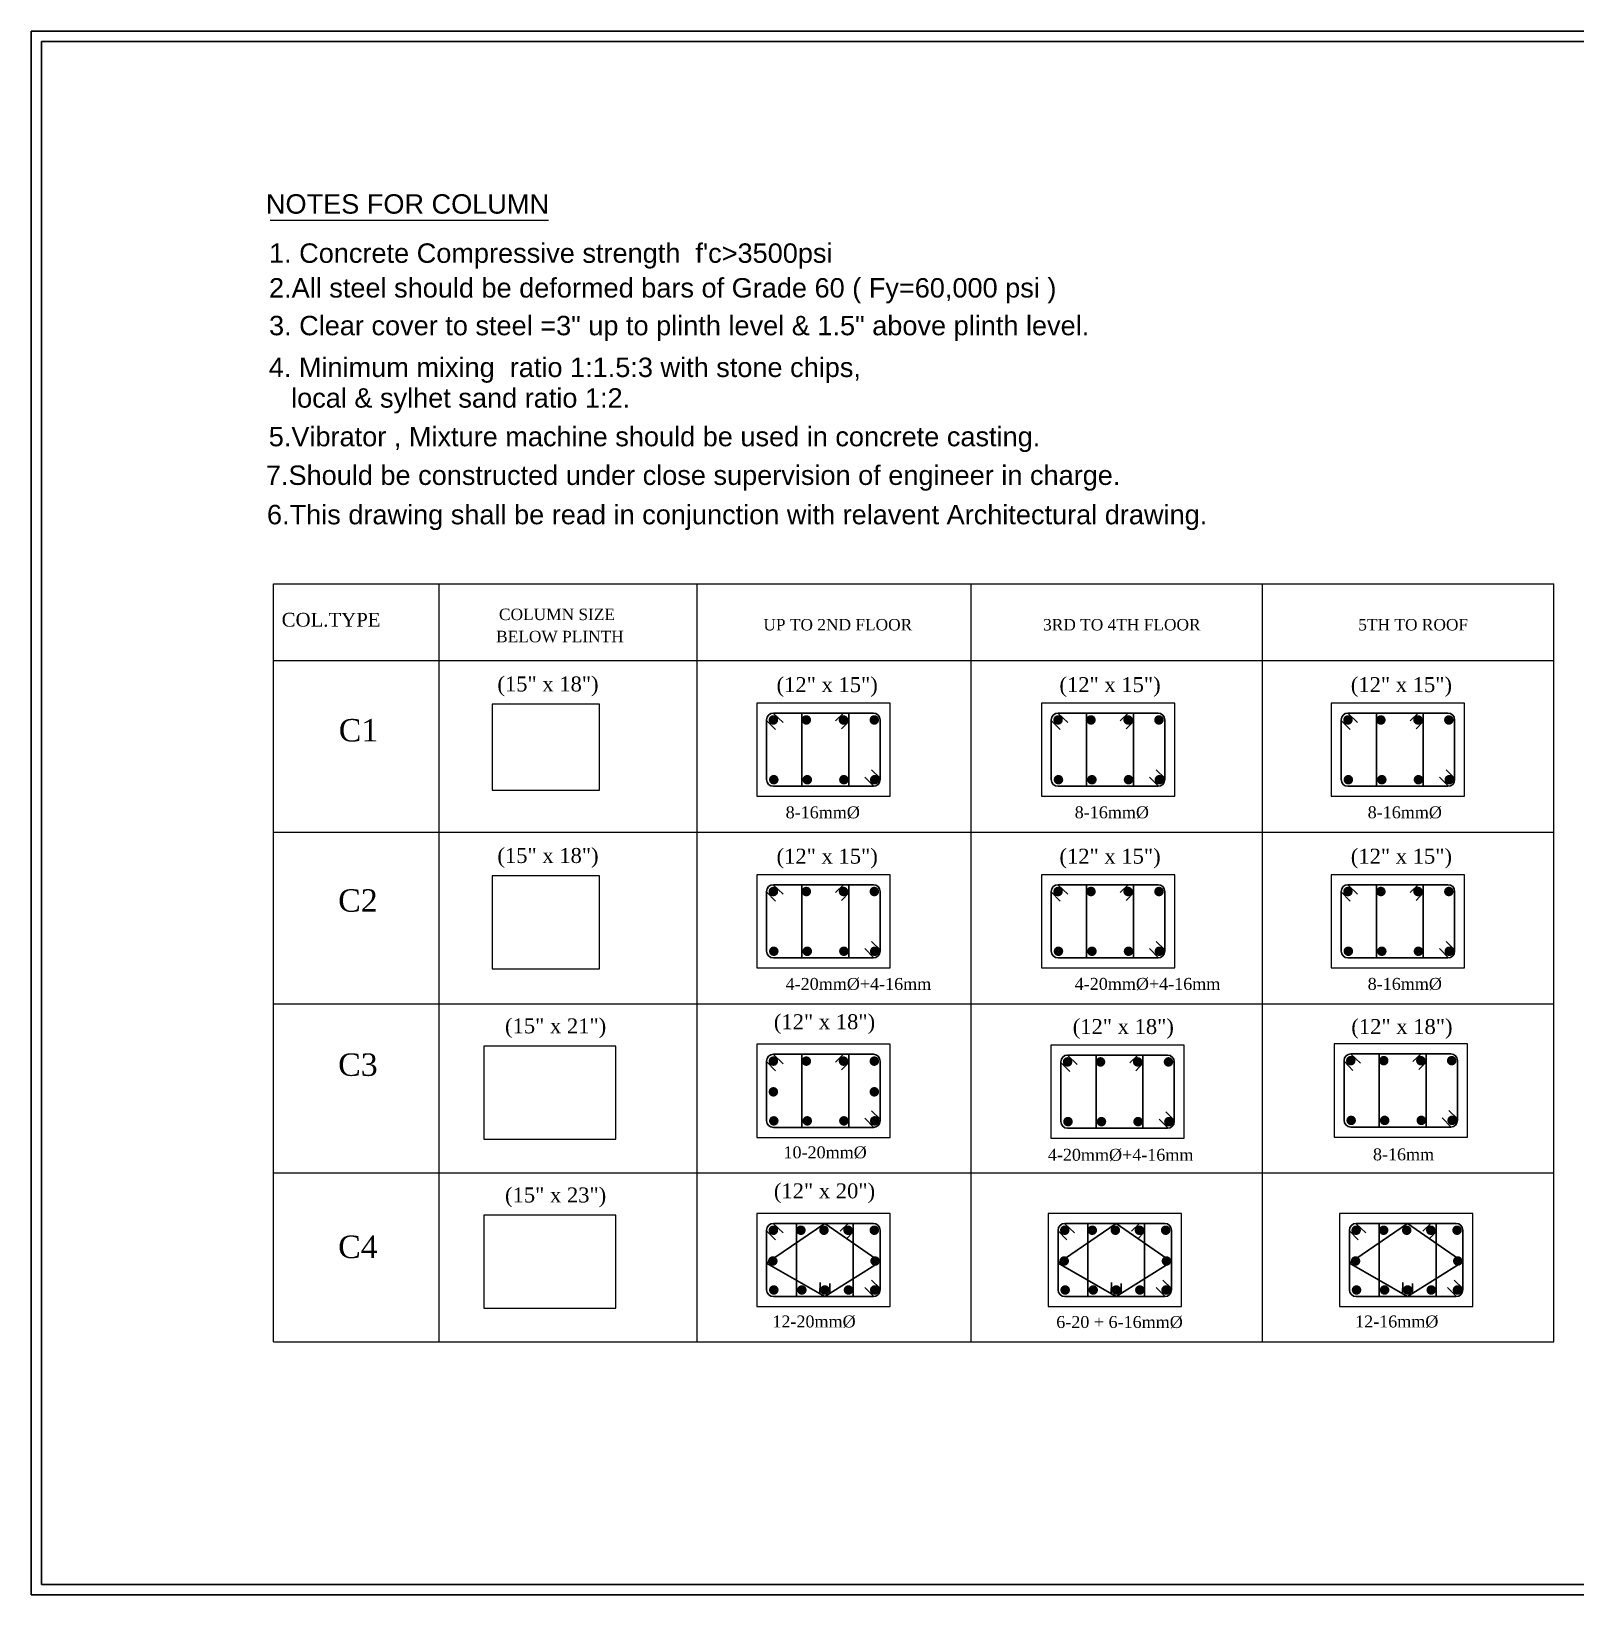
# Model space of a CAD drawing. Header units: inches. Extents: x -159432 to -126829, y -44881 to -40109.
# Drawn here: x -151103 to -150477, y -42614 to -41980 of the extents above; entities that cross this region are included whole.
import ezdxf
from ezdxf.enums import TextEntityAlignment as Align

# ---------------------------------------------------------------- set-up
doc = ezdxf.new("R2010")
doc.units = ezdxf.units.IN
doc.header["$LTSCALE"] = 10
doc.header["$MEASUREMENT"] = 0
for name, color, linetype, lineweight in [('DESIGN', 7, 'Continuous', 20), ('DIM', 6, 'Continuous', 25), ('line', 134, 'Continuous', 30), ('TEXT', 6, 'Continuous', 25), ('Title', 5, 'Continuous', 30), ('wall', 7, 'Continuous', 25), ('WINDROW', 143, 'Continuous', 15)]:
    doc.layers.add(name, color=color, linetype=linetype, lineweight=lineweight)
doc.styles.add('222', font='arial.ttf')
doc.styles.add('Arial', font='times.ttf', dxfattribs={"height": 8})

msp = doc.modelspace()

# ---------------------------------------------------------------- linework, layer by layer
at = {"layer": 'DESIGN'}
msp.add_line((-151006.13688, -42056.31934), (-150893.25509, -42056.31934), dxfattribs=at)
at = {"layer": 'DIM', "color": 7, "const_width": 1.92375}
for points in [[(-150802.03133, -42259.88467, 1), (-150802.03133, -42257.96092, 1)], [(-150788.66972, -42259.88467, 1), (-150788.66972, -42257.96092, 1)], [(-150773.60252, -42259.88467, 1), (-150773.60252, -42257.96092, 1)], [(-150761.09584, -42259.88467, 1), (-150761.09584, -42257.96092, 1)], [(-150686.56527, -42259.88467, 1), (-150686.56527, -42257.96092, 1)], [(-150673.20366, -42259.88467, 1), (-150673.20366, -42257.96092, 1)], [(-150658.13646, -42259.88467, 1), (-150658.13646, -42257.96092, 1)], [(-150645.62978, -42259.88467, 1), (-150645.62978, -42257.96092, 1)], [(-150568.97687, -42259.88467, 1), (-150568.97687, -42257.96092, 1)], [(-150555.61527, -42259.88467, 1), (-150555.61527, -42257.96092, 1)], [(-150540.54807, -42259.88467, 1), (-150540.54807, -42257.96092, 1)], [(-150528.04139, -42259.88467, 1), (-150528.04139, -42257.96092, 1)], [(-150801.86947, -42284.10763, 1), (-150801.86947, -42282.18388, 1)], [(-150788.28864, -42284.10763, 1), (-150788.28864, -42282.18388, 1)], [(-150773.44067, -42284.10763, 1), (-150773.44067, -42282.18388, 1)], [(-150760.93398, -42284.10763, 1), (-150760.93398, -42282.18388, 1)], [(-150686.40341, -42284.10763, 1), (-150686.40341, -42282.18388, 1)], [(-150672.82258, -42284.10763, 1), (-150672.82258, -42282.18388, 1)], [(-150657.97461, -42284.10763, 1), (-150657.97461, -42282.18388, 1)], [(-150645.46792, -42284.10763, 1), (-150645.46792, -42282.18388, 1)], [(-150568.81502, -42284.10763, 1), (-150568.81502, -42282.18388, 1)], [(-150555.23419, -42284.10763, 1), (-150555.23419, -42282.18388, 1)], [(-150540.38622, -42284.10763, 1), (-150540.38622, -42282.18388, 1)], [(-150527.87953, -42284.10763, 1), (-150527.87953, -42282.18388, 1)], [(-150802.03133, -42329.44024, 1), (-150802.03133, -42327.51649, 1)], [(-150788.66972, -42329.44024, 1), (-150788.66972, -42327.51649, 1)], [(-150773.60252, -42329.44024, 1), (-150773.60252, -42327.51649, 1)], [(-150761.09584, -42329.44024, 1), (-150761.09584, -42327.51649, 1)], [(-150686.56527, -42329.44024, 1), (-150686.56527, -42327.51649, 1)], [(-150673.20366, -42329.44024, 1), (-150673.20366, -42327.51649, 1)], [(-150658.13646, -42329.44024, 1), (-150658.13646, -42327.51649, 1)], [(-150645.62978, -42329.44024, 1), (-150645.62978, -42327.51649, 1)], [(-150568.97687, -42329.44024, 1), (-150568.97687, -42327.51649, 1)], [(-150555.61527, -42329.44024, 1), (-150555.61527, -42327.51649, 1)], [(-150540.54807, -42329.44024, 1), (-150540.54807, -42327.51649, 1)], [(-150528.04139, -42329.44024, 1), (-150528.04139, -42327.51649, 1)], [(-150801.86947, -42353.6632, 1), (-150801.86947, -42351.73945, 1)], [(-150788.28864, -42353.6632, 1), (-150788.28864, -42351.73945, 1)], [(-150773.44067, -42353.6632, 1), (-150773.44067, -42351.73945, 1)], [(-150760.93398, -42353.6632, 1), (-150760.93398, -42351.73945, 1)], [(-150686.40341, -42353.6632, 1), (-150686.40341, -42351.73945, 1)], [(-150672.82258, -42353.6632, 1), (-150672.82258, -42351.73945, 1)], [(-150657.97461, -42353.6632, 1), (-150657.97461, -42351.73945, 1)], [(-150645.46792, -42353.6632, 1), (-150645.46792, -42351.73945, 1)], [(-150568.81502, -42353.6632, 1), (-150568.81502, -42351.73945, 1)], [(-150555.23419, -42353.6632, 1), (-150555.23419, -42351.73945, 1)], [(-150540.38622, -42353.6632, 1), (-150540.38622, -42351.73945, 1)], [(-150527.87953, -42353.6632, 1), (-150527.87953, -42351.73945, 1)], [(-150802.03133, -42398.20395, 1), (-150802.03133, -42396.2802, 1)], [(-150788.66972, -42398.20395, 1), (-150788.66972, -42396.2802, 1)], [(-150773.60252, -42398.20395, 1), (-150773.60252, -42396.2802, 1)], [(-150761.09584, -42398.20395, 1), (-150761.09584, -42396.2802, 1)], [(-150682.70282, -42398.51716, 1), (-150682.70282, -42396.59341, 1)], [(-150669.34121, -42398.51716, 1), (-150669.34121, -42396.59341, 1)], [(-150654.27402, -42398.51716, 1), (-150654.27402, -42396.59341, 1)], [(-150641.76733, -42398.51716, 1), (-150641.76733, -42396.59341, 1)], [(-150567.82642, -42398.0167, 1), (-150567.82642, -42396.09295, 1)], [(-150554.46481, -42398.0167, 1), (-150554.46481, -42396.09295, 1)], [(-150539.39761, -42398.0167, 1), (-150539.39761, -42396.09295, 1)], [(-150526.89093, -42398.0167, 1), (-150526.89093, -42396.09295, 1)], [(-150802.03133, -42410.65486, 1), (-150802.03133, -42408.73111, 1)], [(-150761.09584, -42410.65486, 1), (-150761.09584, -42408.73111, 1)], [(-150801.86947, -42422.42692, 1), (-150801.86947, -42420.50317, 1)], [(-150788.28864, -42422.42692, 1), (-150788.28864, -42420.50317, 1)], [(-150773.44067, -42422.42692, 1), (-150773.44067, -42420.50317, 1)], [(-150760.93398, -42422.42692, 1), (-150760.93398, -42420.50317, 1)], [(-150567.66456, -42422.23967, 1), (-150567.66456, -42420.31592, 1)], [(-150554.08373, -42422.23967, 1), (-150554.08373, -42420.31592, 1)], [(-150539.23576, -42422.23967, 1), (-150539.23576, -42420.31592, 1)], [(-150526.72908, -42422.23967, 1), (-150526.72908, -42420.31592, 1)], [(-150682.54097, -42422.74012, 1), (-150682.54097, -42420.81637, 1)], [(-150668.96014, -42422.74012, 1), (-150668.96014, -42420.81637, 1)], [(-150654.11216, -42422.74012, 1), (-150654.11216, -42420.81637, 1)], [(-150641.60548, -42422.74012, 1), (-150641.60548, -42420.81637, 1)], [(-150802.03133, -42466.77182, 1), (-150802.03133, -42464.84807, 1)], [(-150790.86896, -42466.77182, 1), (-150790.86896, -42464.84807, 1)], [(-150781.51637, -42466.77182, 1), (-150781.51637, -42464.84807, 1)], [(-150771.73714, -42466.77182, 1), (-150771.73714, -42464.84807, 1)], [(-150761.09584, -42466.77182, 1), (-150761.09584, -42464.84807, 1)], [(-150683.84139, -42466.77182, 1), (-150683.84139, -42464.84807, 1)], [(-150672.67902, -42466.77182, 1), (-150672.67902, -42464.84807, 1)], [(-150663.32643, -42466.77182, 1), (-150663.32643, -42464.84807, 1)], [(-150653.5472, -42466.77182, 1), (-150653.5472, -42464.84807, 1)], [(-150642.9059, -42466.77182, 1), (-150642.9059, -42464.84807, 1)], [(-150565.65145, -42466.77182, 1), (-150565.65145, -42464.84807, 1)], [(-150554.48909, -42466.77182, 1), (-150554.48909, -42464.84807, 1)], [(-150545.13649, -42466.77182, 1), (-150545.13649, -42464.84807, 1)], [(-150535.35726, -42466.77182, 1), (-150535.35726, -42464.84807, 1)], [(-150524.71596, -42466.77182, 1), (-150524.71596, -42464.84807, 1)], [(-150802.26651, -42479.25361, 1), (-150802.26651, -42477.32986, 1)], [(-150760.78341, -42479.25361, 1), (-150760.78341, -42477.32986, 1)], [(-150684.07657, -42479.25361, 1), (-150684.07657, -42477.32986, 1)], [(-150642.59347, -42479.25361, 1), (-150642.59347, -42477.32986, 1)], [(-150565.88663, -42479.25361, 1), (-150565.88663, -42477.32986, 1)], [(-150524.40353, -42479.25361, 1), (-150524.40353, -42477.32986, 1)], [(-150801.86947, -42490.99479, 1), (-150801.86947, -42489.07104, 1)], [(-150790.48788, -42490.99479, 1), (-150790.48788, -42489.07104, 1)], [(-150781.13529, -42490.99479, 1), (-150781.13529, -42489.07104, 1)], [(-150771.57529, -42490.99479, 1), (-150771.57529, -42489.07104, 1)], [(-150760.93398, -42490.99479, 1), (-150760.93398, -42489.07104, 1)], [(-150683.67953, -42490.99479, 1), (-150683.67953, -42489.07104, 1)], [(-150672.29795, -42490.99479, 1), (-150672.29795, -42489.07104, 1)], [(-150662.94535, -42490.99479, 1), (-150662.94535, -42489.07104, 1)], [(-150653.38535, -42490.99479, 1), (-150653.38535, -42489.07104, 1)], [(-150642.74405, -42490.99479, 1), (-150642.74405, -42489.07104, 1)], [(-150565.4896, -42490.99479, 1), (-150565.4896, -42489.07104, 1)], [(-150554.10801, -42490.99479, 1), (-150554.10801, -42489.07104, 1)], [(-150544.75542, -42490.99479, 1), (-150544.75542, -42489.07104, 1)], [(-150535.19541, -42490.99479, 1), (-150535.19541, -42489.07104, 1)], [(-150524.55411, -42490.99479, 1), (-150524.55411, -42489.07104, 1)]]:
    msp.add_lwpolyline(points, format="xyb", close=True, dxfattribs=at)
at = {"layer": 'line'}
msp.add_lwpolyline([(-151103.0697, -42613.58871), (-150150.00984, -42613.58871), (-150150.00984, -41979.69998), (-151103.0697, -41979.69998)], close=True, dxfattribs=at)
msp.add_lwpolyline([(-150211.31642, -41983.86713), (-151098.90255, -41983.86713), (-151098.90255, -42609.42156), (-150211.31642, -42609.42156)], dxfattribs=at)
at = {"layer": 'Title'}
for p, q in [((-150804.76338, -42258.89129), (-150804.76338, -42283.09372)), ((-150804.76338, -42259.10742), (-150801.13998, -42262.85022)), ((-150802.08999, -42256.15507), (-150798.12999, -42259.98873)), ((-150761.48229, -42256.15433), (-150802.02642, -42256.15433)), ((-150773.54161, -42256.15433), (-150776.80408, -42259.31272)), ((-150771.48604, -42259.50248), (-150774.39612, -42262.50846)), ((-150758.74533, -42283.09372), (-150758.74533, -42258.89129)), ((-150689.29732, -42258.89129), (-150689.29732, -42283.09372)), ((-150689.29732, -42259.10742), (-150685.67392, -42262.85022)), ((-150686.62393, -42256.15507), (-150682.66393, -42259.98873)), ((-150646.01623, -42256.15433), (-150686.56036, -42256.15433)), ((-150658.07555, -42256.15433), (-150661.33802, -42259.31272)), ((-150656.01998, -42259.50248), (-150658.93006, -42262.50846)), ((-150643.27927, -42283.09372), (-150643.27927, -42258.89129)), ((-150571.70893, -42258.89129), (-150571.70893, -42283.09372)), ((-150571.70893, -42259.10742), (-150568.08553, -42262.85022)), ((-150569.03553, -42256.15507), (-150565.07554, -42259.98873)), ((-150528.42784, -42256.15433), (-150568.97197, -42256.15433)), ((-150540.48716, -42256.15433), (-150543.74963, -42259.31272)), ((-150538.43159, -42259.50248), (-150541.34166, -42262.50846)), ((-150525.69088, -42283.09372), (-150525.69088, -42258.89129)), ((-150762.23052, -42279.13552), (-150758.74533, -42282.50952)), ((-150646.76446, -42279.13552), (-150643.27927, -42282.50952)), ((-150529.17607, -42279.13552), (-150525.69088, -42282.50952)), ((-150802.02642, -42285.83068), (-150761.48229, -42285.83068)), ((-150764.90391, -42282.08787), (-150761.28052, -42285.83068)), ((-150686.56036, -42285.83068), (-150646.01623, -42285.83068)), ((-150649.43786, -42282.08787), (-150645.81446, -42285.83068)), ((-150568.97197, -42285.83068), (-150528.42784, -42285.83068)), ((-150531.84946, -42282.08787), (-150528.22607, -42285.83068)), ((-150804.76338, -42328.44685), (-150804.76338, -42352.64929)), ((-150804.76338, -42328.66299), (-150801.13998, -42332.40579)), ((-150802.08999, -42325.71064), (-150798.12999, -42329.5443)), ((-150761.48229, -42325.7099), (-150802.02642, -42325.7099)), ((-150773.54161, -42325.7099), (-150776.80408, -42328.86829)), ((-150771.48604, -42329.05805), (-150774.39612, -42332.06403)), ((-150758.74533, -42352.64929), (-150758.74533, -42328.44685)), ((-150689.29732, -42328.44685), (-150689.29732, -42352.64929)), ((-150689.29732, -42328.66299), (-150685.67392, -42332.40579)), ((-150686.62393, -42325.71064), (-150682.66393, -42329.5443)), ((-150646.01623, -42325.7099), (-150686.56036, -42325.7099)), ((-150658.07555, -42325.7099), (-150661.33802, -42328.86829)), ((-150656.01998, -42329.05805), (-150658.93006, -42332.06403)), ((-150643.27927, -42352.64929), (-150643.27927, -42328.44685)), ((-150571.70893, -42328.44685), (-150571.70893, -42352.64929)), ((-150571.70893, -42328.66299), (-150568.08553, -42332.40579)), ((-150569.03553, -42325.71064), (-150565.07554, -42329.5443)), ((-150528.42784, -42325.7099), (-150568.97197, -42325.7099)), ((-150540.48716, -42325.7099), (-150543.74963, -42328.86829)), ((-150538.43159, -42329.05805), (-150541.34166, -42332.06403)), ((-150525.69088, -42352.64929), (-150525.69088, -42328.44685)), ((-150762.23052, -42348.69109), (-150758.74533, -42352.06509)), ((-150646.76446, -42348.69109), (-150643.27927, -42352.06509)), ((-150529.17607, -42348.69109), (-150525.69088, -42352.06509)), ((-150802.02642, -42355.38625), (-150761.48229, -42355.38625)), ((-150764.90391, -42351.64344), (-150761.28052, -42355.38625)), ((-150686.56036, -42355.38625), (-150646.01623, -42355.38625)), ((-150649.43786, -42351.64344), (-150645.81446, -42355.38625)), ((-150568.97197, -42355.38625), (-150528.42784, -42355.38625)), ((-150531.84946, -42351.64344), (-150528.22607, -42355.38625)), ((-150802.08999, -42394.47435), (-150798.12999, -42398.30802)), ((-150761.48229, -42394.47361), (-150802.02642, -42394.47361)), ((-150773.54161, -42394.47361), (-150776.80408, -42397.632)), ((-150567.88508, -42394.2871), (-150563.92508, -42398.12076)), ((-150527.27738, -42394.28636), (-150567.82151, -42394.28636)), ((-150539.3367, -42394.28636), (-150542.59917, -42397.44475)), ((-150804.76338, -42397.21057), (-150804.76338, -42421.413)), ((-150804.76338, -42397.42671), (-150801.13998, -42401.16951)), ((-150771.48604, -42397.82177), (-150774.39612, -42400.82774)), ((-150758.74533, -42421.413), (-150758.74533, -42397.21057)), ((-150685.43487, -42397.52378), (-150685.43487, -42421.72621)), ((-150685.43487, -42397.73991), (-150681.81148, -42401.48271)), ((-150682.76148, -42394.78756), (-150678.80148, -42398.62122)), ((-150642.15378, -42394.78682), (-150682.69792, -42394.78682)), ((-150654.21311, -42394.78682), (-150657.47558, -42397.94521)), ((-150652.15753, -42398.13497), (-150655.06761, -42401.14095)), ((-150639.41682, -42421.72621), (-150639.41682, -42397.52378)), ((-150570.55847, -42397.02332), (-150570.55847, -42421.22575)), ((-150570.55847, -42397.23946), (-150566.93507, -42400.98226)), ((-150537.28113, -42397.63452), (-150540.19121, -42400.64049)), ((-150524.54042, -42421.22575), (-150524.54042, -42397.02332)), ((-150762.23052, -42417.4548), (-150758.74533, -42420.82881)), ((-150642.90202, -42417.76801), (-150639.41682, -42421.14201)), ((-150528.02561, -42417.26755), (-150524.54042, -42420.64156)), ((-150802.02642, -42424.14996), (-150761.48229, -42424.14996)), ((-150764.90391, -42420.40716), (-150761.28052, -42424.14996)), ((-150682.69792, -42424.46317), (-150642.15378, -42424.46317)), ((-150645.57541, -42420.72036), (-150641.95201, -42424.46317)), ((-150567.82151, -42423.96271), (-150527.27738, -42423.96271)), ((-150530.69901, -42420.21991), (-150527.07561, -42423.96271)), ((-150802.08999, -42463.04222), (-150798.12999, -42466.87588)), ((-150761.48229, -42463.04148), (-150802.02642, -42463.04148)), ((-150771.67623, -42463.04148), (-150774.9387, -42466.19987)), ((-150683.90005, -42463.04222), (-150679.94005, -42466.87588)), ((-150643.29235, -42463.04148), (-150683.83648, -42463.04148)), ((-150653.48629, -42463.04148), (-150656.74876, -42466.19987)), ((-150565.71011, -42463.04222), (-150561.75011, -42466.87588)), ((-150525.10241, -42463.04148), (-150565.64655, -42463.04148)), ((-150535.29636, -42463.04148), (-150538.55883, -42466.19987)), ((-150804.76338, -42465.77844), (-150804.76338, -42489.98087)), ((-150804.76338, -42465.99457), (-150801.13998, -42469.73738)), ((-150769.62066, -42466.38963), (-150772.53073, -42469.39561)), ((-150758.74533, -42489.98087), (-150758.74533, -42465.77844)), ((-150686.57344, -42465.77844), (-150686.57344, -42489.98087)), ((-150686.57344, -42465.99457), (-150682.95004, -42469.73738)), ((-150651.43072, -42466.38963), (-150654.3408, -42469.39561)), ((-150640.55539, -42489.98087), (-150640.55539, -42465.77844)), ((-150568.3835, -42465.77844), (-150568.3835, -42489.98087)), ((-150568.3835, -42465.99457), (-150564.76011, -42469.73738)), ((-150533.24078, -42466.38963), (-150536.15086, -42469.39561)), ((-150522.36546, -42489.98087), (-150522.36546, -42465.77844)), ((-150783.03515, -42487.02855), (-150783.20532, -42491.56619)), ((-150779.17819, -42487.34884), (-150779.19939, -42491.53262)), ((-150764.90391, -42488.97503), (-150761.28052, -42492.71783)), ((-150762.23052, -42486.02267), (-150758.74533, -42489.39668)), ((-150664.84521, -42487.02855), (-150665.01538, -42491.56619)), ((-150660.98825, -42487.34884), (-150661.00945, -42491.53262)), ((-150646.71398, -42488.97503), (-150643.09058, -42492.71783)), ((-150644.04058, -42486.02267), (-150640.55539, -42489.39668)), ((-150546.65528, -42487.02855), (-150546.82544, -42491.56619)), ((-150542.79832, -42487.34884), (-150542.81951, -42491.53262)), ((-150528.52404, -42488.97503), (-150524.90064, -42492.71783)), ((-150525.85065, -42486.02267), (-150522.36546, -42489.39668)), ((-150802.02642, -42492.71783), (-150761.48229, -42492.71783)), ((-150683.83648, -42492.71783), (-150643.29235, -42492.71783)), ((-150565.64655, -42492.71783), (-150525.10241, -42492.71783))]:
    msp.add_line(p, q, dxfattribs=at)
for points in [[(-150790.48808, -42256.15433), (-150771.48604, -42256.15433), (-150771.48604, -42285.83068), (-150790.48808, -42285.83068)], [(-150675.02202, -42256.15433), (-150656.01998, -42256.15433), (-150656.01998, -42285.83068), (-150675.02202, -42285.83068)], [(-150557.43362, -42256.15433), (-150538.43159, -42256.15433), (-150538.43159, -42285.83068), (-150557.43362, -42285.83068)], [(-150790.48808, -42325.7099), (-150771.48604, -42325.7099), (-150771.48604, -42355.38625), (-150790.48808, -42355.38625)], [(-150675.02202, -42325.7099), (-150656.01998, -42325.7099), (-150656.01998, -42355.38625), (-150675.02202, -42355.38625)], [(-150557.43362, -42325.7099), (-150538.43159, -42325.7099), (-150538.43159, -42355.38625), (-150557.43362, -42355.38625)], [(-150790.48808, -42394.47361), (-150771.48604, -42394.47361), (-150771.48604, -42424.14996), (-150790.48808, -42424.14996)], [(-150556.28317, -42394.28636), (-150537.28113, -42394.28636), (-150537.28113, -42423.96271), (-150556.28317, -42423.96271)], [(-150671.15957, -42394.78682), (-150652.15753, -42394.78682), (-150652.15753, -42424.46317), (-150671.15957, -42424.46317)], [(-150792.68732, -42463.04148), (-150769.62066, -42463.04148), (-150769.62066, -42492.71783), (-150792.68732, -42492.71783)], [(-150674.49738, -42463.04148), (-150651.43072, -42463.04148), (-150651.43072, -42492.71783), (-150674.49738, -42492.71783)], [(-150556.30744, -42463.04148), (-150533.24078, -42463.04148), (-150533.24078, -42492.71783), (-150556.30744, -42492.71783)]]:
    msp.add_lwpolyline(points, close=True, dxfattribs=at)
for points in [[(-150804.76338, -42479.10081), (-150781.15399, -42463.04148), (-150758.74533, -42478.59784), (-150781.15399, -42492.71783), (-150804.76338, -42479.10081)], [(-150686.57344, -42479.10081), (-150662.96405, -42463.04148), (-150640.55539, -42478.59784), (-150662.96405, -42492.71783), (-150686.57344, -42479.10081)], [(-150568.3835, -42479.10081), (-150544.77411, -42463.04148), (-150522.36546, -42478.59784), (-150544.77411, -42492.71783), (-150568.3835, -42479.10081)]]:
    msp.add_lwpolyline(points, dxfattribs=at)
for centre, start, end in [((-150802.02642, -42258.89129), 90, 180), ((-150802.02642, -42258.89129), 90, 180), ((-150761.48229, -42258.89129), 0, 90), ((-150686.56036, -42258.89129), 90, 180), ((-150686.56036, -42258.89129), 90, 180), ((-150646.01623, -42258.89129), 0, 90), ((-150568.97197, -42258.89129), 90, 180), ((-150568.97197, -42258.89129), 90, 180), ((-150528.42784, -42258.89129), 0, 90), ((-150802.02642, -42283.09372), 180, 270), ((-150761.48229, -42283.09372), 270, 0), ((-150686.56036, -42283.09372), 180, 270), ((-150646.01623, -42283.09372), 270, 0), ((-150568.97197, -42283.09372), 180, 270), ((-150528.42784, -42283.09372), 270, 0), ((-150802.02642, -42328.44685), 90, 180), ((-150802.02642, -42328.44685), 90, 180), ((-150761.48229, -42328.44685), 0, 90), ((-150686.56036, -42328.44685), 90, 180), ((-150686.56036, -42328.44685), 90, 180), ((-150646.01623, -42328.44685), 0, 90), ((-150568.97197, -42328.44685), 90, 180), ((-150568.97197, -42328.44685), 90, 180), ((-150528.42784, -42328.44685), 0, 90), ((-150802.02642, -42352.64929), 180, 270), ((-150761.48229, -42352.64929), 270, 0), ((-150686.56036, -42352.64929), 180, 270), ((-150646.01623, -42352.64929), 270, 0), ((-150568.97197, -42352.64929), 180, 270), ((-150528.42784, -42352.64929), 270, 0), ((-150802.02642, -42397.21057), 90, 180), ((-150802.02642, -42397.21057), 90, 180), ((-150761.48229, -42397.21057), 0, 90), ((-150567.82151, -42397.02332), 90, 180), ((-150567.82151, -42397.02332), 90, 180), ((-150527.27738, -42397.02332), 0, 90), ((-150682.69792, -42397.52378), 90, 180), ((-150682.69792, -42397.52378), 90, 180), ((-150642.15378, -42397.52378), 0, 90), ((-150802.02642, -42421.413), 180, 270), ((-150761.48229, -42421.413), 270, 0), ((-150682.69792, -42421.72621), 180, 270), ((-150642.15378, -42421.72621), 270, 0), ((-150567.82151, -42421.22575), 180, 270), ((-150527.27738, -42421.22575), 270, 0), ((-150802.02642, -42465.77844), 90, 180), ((-150802.02642, -42465.77844), 90, 180), ((-150761.48229, -42465.77844), 0, 90), ((-150683.83648, -42465.77844), 90, 180), ((-150683.83648, -42465.77844), 90, 180), ((-150643.29235, -42465.77844), 0, 90), ((-150565.64655, -42465.77844), 90, 180), ((-150565.64655, -42465.77844), 90, 180), ((-150525.10241, -42465.77844), 0, 90), ((-150802.02642, -42489.98087), 180, 270), ((-150761.48229, -42489.98087), 270, 0), ((-150683.83648, -42489.98087), 180, 270), ((-150643.29235, -42489.98087), 270, 0), ((-150565.64655, -42489.98087), 180, 270), ((-150525.10241, -42489.98087), 270, 0)]:
    msp.add_arc(centre, 2.73696, start, end, dxfattribs=at)
at = {"layer": 'wall'}
for p, q in [((-151004.85356, -42511.11974), (-151004.85356, -42203.71565)), ((-151004.85356, -42203.71565), (-150603.63282, -42203.71565)), ((-150886.66362, -42203.71565), (-150485.44289, -42203.71565)), ((-150603.63282, -42442.55188), (-150603.63282, -42203.71565)), ((-150485.44289, -42511.11974), (-150485.44289, -42203.71565)), ((-151004.85356, -42442.55188), (-150603.63282, -42442.55188)), ((-150886.66362, -42442.55188), (-150485.44289, -42442.55188)), ((-151004.85356, -42511.11974), (-150485.44289, -42511.11974))]:
    msp.add_line(p, q, dxfattribs=at)
for points in [[(-150916.05607, -42287.43385), (-150872.50175, -42287.43385), (-150872.50175, -42252.50366), (-150916.05607, -42252.50366), (-150916.05607, -42287.43385)], [(-150808.81113, -42289.87843), (-150754.69758, -42289.87843), (-150754.69758, -42252.10658), (-150808.81113, -42252.10658), (-150808.81113, -42289.87843)], [(-150693.34507, -42289.87843), (-150639.23152, -42289.87843), (-150639.23152, -42252.10658), (-150693.34507, -42252.10658), (-150693.34507, -42289.87843)], [(-150575.75668, -42289.87843), (-150521.64313, -42289.87843), (-150521.64313, -42252.10658), (-150575.75668, -42252.10658), (-150575.75668, -42289.87843)], [(-150916.05607, -42359.83109), (-150872.50175, -42359.83109), (-150872.50175, -42322.05923), (-150916.05607, -42322.05923), (-150916.05607, -42359.83109)], [(-150808.81113, -42359.434), (-150754.69758, -42359.434), (-150754.69758, -42321.66214), (-150808.81113, -42321.66214), (-150808.81113, -42359.434)], [(-150693.34507, -42359.434), (-150639.23152, -42359.434), (-150639.23152, -42321.66214), (-150693.34507, -42321.66214), (-150693.34507, -42359.434)], [(-150575.75668, -42359.434), (-150521.64313, -42359.434), (-150521.64313, -42321.66214), (-150575.75668, -42321.66214), (-150575.75668, -42359.434)], [(-150919.47639, -42428.89281), (-150865.92207, -42428.89281), (-150865.92207, -42391.12095), (-150919.47639, -42391.12095), (-150919.47639, -42428.89281)], [(-150808.81113, -42428.19771), (-150754.69758, -42428.19771), (-150754.69758, -42390.42586), (-150808.81113, -42390.42586), (-150808.81113, -42428.19771)], [(-150689.48263, -42428.51092), (-150635.36907, -42428.51092), (-150635.36907, -42390.73906), (-150689.48263, -42390.73906), (-150689.48263, -42428.51092)], [(-150574.60622, -42428.01046), (-150520.49267, -42428.01046), (-150520.49267, -42390.23861), (-150574.60622, -42390.23861), (-150574.60622, -42428.01046)], [(-150919.47639, -42497.46067), (-150865.92207, -42497.46067), (-150865.92207, -42459.68882), (-150919.47639, -42459.68882), (-150919.47639, -42497.46067)], [(-150808.81113, -42496.76558), (-150754.69758, -42496.76558), (-150754.69758, -42458.99373), (-150808.81113, -42458.99373), (-150808.81113, -42496.76558)], [(-150690.62119, -42496.76558), (-150636.50764, -42496.76558), (-150636.50764, -42458.99373), (-150690.62119, -42458.99373), (-150690.62119, -42496.76558)], [(-150572.43126, -42496.76558), (-150518.3177, -42496.76558), (-150518.3177, -42458.99373), (-150572.43126, -42458.99373), (-150572.43126, -42496.76558)]]:
    msp.add_lwpolyline(points, dxfattribs=at)
at = {"layer": 'WINDROW'}
for p, q in [((-150937.74919, -42203.71565), (-150937.74919, -42511.11974)), ((-150832.97955, -42511.11974), (-150832.97955, -42203.71565)), ((-150721.82276, -42511.11974), (-150721.82276, -42203.71565)), ((-150603.63282, -42511.11974), (-150603.63282, -42203.71565)), ((-151004.85356, -42234.87287), (-150603.63282, -42234.87287)), ((-150886.66362, -42234.87287), (-150485.44289, -42234.87287)), ((-151004.85356, -42304.42844), (-150603.63282, -42304.42844)), ((-150886.66362, -42304.42844), (-150485.44289, -42304.42844)), ((-151004.85356, -42373.98401), (-150603.63282, -42373.98401)), ((-150886.66362, -42373.98401), (-150485.44289, -42373.98401)), ((-151004.85356, -42442.55188), (-150603.63282, -42442.55188)), ((-150886.66362, -42442.55188), (-150485.44289, -42442.55188))]:
    msp.add_line(p, q, dxfattribs=at)

# ---------------------------------------------------------------- texts
at = {"layer": 'DESIGN', "style": '222'}
for s, p in [('NOTES FOR COLUMN', (-151007.88931, -42053.64775)), ("1. Concrete Compressive strength  f'c>3500psi", (-151006.62246, -42073.57879)), ('2.All steel should be deformed bars of Grade 60 ( Fy=60,000 psi )  ', (-151006.62246, -42087.65553)), ('3. Clear cover to steel =3" up to plinth level & 1.5" above plinth level.', (-151006.62246, -42102.95328)), ('4. Minimum mixing  ratio 1:1.5:3 with stone chips,', (-151006.72995, -42119.88518)), ('local & sylhet sand ratio 1:2.', (-150997.66273, -42132.29177)), ('5.Vibrator , Mixture machine should be used in concrete casting.  ', (-151006.72995, -42147.96004)), ('7.Should be constructed under close supervision of engineer in charge.', (-151007.89635, -42163.63368)), ('6.This drawing shall be read in conjunction with relavent Architectural drawing. ', (-151007.45535, -42179.59031))]:
    msp.add_text(s, height=7.8727022, dxfattribs=at).set_placement(p)
at = {"layer": 'DESIGN', "color": 7, "style": 'Arial'}
for s, height, p in [('(15" x 18")', 6.0619155, (-150913.98864, -42247.35516)), ('(12" x 15")', 6.0619155, (-150800.72905, -42247.63115)), ('(12" x 15")', 6.0619155, (-150685.99778, -42247.63115)), ('(12" x 15")', 6.0619155, (-150567.80785, -42247.63115)), ('C1', 9.092873, (-150978.32446, -42267.62984)), ('8-16mm%%C', 4.849532, (-150797.06173, -42298.81245, 3.06884)), ('8-16mm%%C', 4.849532, (-150679.80903, -42298.79309, 3.06884)), ('8-16mm%%C', 4.849532, (-150560.97212, -42298.79309, 3.06884)), ('(15" x 18")', 6.0619155, (-150913.98864, -42316.91073)), ('(12" x 15")', 6.0619155, (-150800.72905, -42317.18672)), ('(12" x 15")', 6.0619155, (-150685.99778, -42317.18672)), ('(12" x 15")', 6.0619155, (-150567.80785, -42317.18672)), ('C2', 9.092873, (-150978.56989, -42336.65885)), ('4-20mm%%C+4-16mm ', 4.8495324, (-150797.06173, -42368.36802, 3.06884)), ('4-20mm%%C+4-16mm ', 4.8495324, (-150679.80903, -42368.34866, 3.06884)), ('8-16mm%%C', 4.849532, (-150560.97212, -42368.34866, 3.06884)), ('(15" x 21")', 6.0619155, (-150910.89015, -42385.97244)), ('(12" x 18")', 6.0619155, (-150801.82439, -42384.30724)), ('(12" x 18")', 6.0619155, (-150680.61778, -42386.24844)), ('(12" x 18")', 6.0619155, (-150567.59195, -42386.24844)), ('C3', 9.092873, (-150978.56989, -42403.21746)), ('10-20mm%%C', 4.849532, (-150797.93574, -42436.65673, 3.06884)), ('4-20mm%%C+4-16mm ', 4.8495324, (-150690.71389, -42437.65284, 3.06884)), ('8-16mm ', 4.849532, (-150558.83185, -42437.47741, 3.06884)), ('(15" x 23")', 6.0619155, (-150910.89015, -42454.54031)), ('(12" x 20")', 6.0619155, (-150801.82439, -42452.8751)), ('C4', 9.092873, (-150978.56989, -42477.07323)), ('12-20mm%%C', 4.849532, (-150802.44703, -42505.2246, 3.06884)), ('6-20 + 6-16mm%%C', 4.8495324, (-150687.28753, -42505.44886, 3.06884)), ('12-16mm%%C', 4.849532, (-150566.06716, -42505.2246, 3.06884))]:
    msp.add_text(s, height=height, dxfattribs=at).set_placement(p)
at = {"layer": 'TEXT', "color": 7, "linetype": 'Continuous', "style": 'Arial'}
msp.add_text('COL.TYPE', height=5.587732, dxfattribs=at).set_placement((-151001.49252, -42221.07812))
for s, p in [('COLUMN SIZE', (-150889.80909, -42216.11074)), ('BELOW PLINTH', (-150888.61472, -42225.12868)), ('UP TO 2ND FLOOR', (-150775.91039, -42220.30764, 3.40982)), ('3RD TO 4TH FLOOR', (-150660.69669, -42220.30764, 3.40982)), ('5TH TO ROOF', (-150542.50675, -42220.30764, 3.40982))]:
    msp.add_text(s, height=4.6564436, dxfattribs=at).set_placement(p, align=Align.MIDDLE)

doc.saveas('drawing.dxf')
